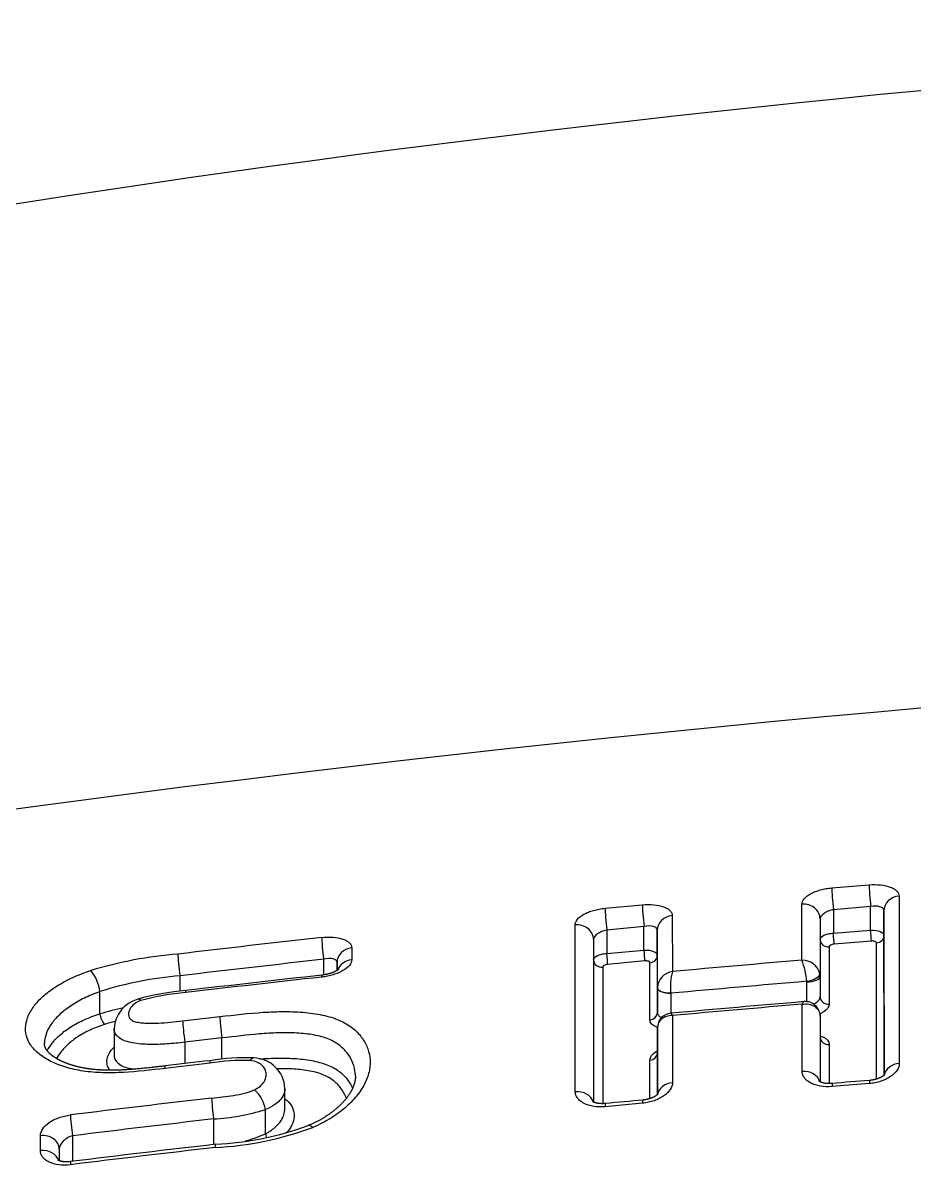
# Model space of a CAD drawing. Header units: millimetres. Extents: x 863 to 5283, y 810 to 2397.
# Drawn here: x 1634.404 to 1634.94, y 1448.98 to 1449.667 of the extents above; entities that cross this region are included whole.
import ezdxf

# ---------------------------------------------------------------- set-up
doc = ezdxf.new("R2010")
doc.units = ezdxf.units.MM
doc.layers.add('Wbudowane', color=175, linetype='Continuous')

# ---------------------------------------------------------------- blocks, each defined once
blk = doc.blocks.new('Z$W@#21058')
for p, q in [((18.70578, 143.28348), (18.72821, 143.28535)), ((18.56938, 143.27123), (18.59179, 143.27335)), ((18.68783, 143.23999), (18.68778, 143.27369)), ((18.72911, 143.27224), (18.70671, 143.27038)), ((18.72911, 143.25806), (18.72911, 143.27224)), ((18.60982, 143.26678), (18.60987, 143.23316)), ((18.70671, 143.27038), (18.70671, 143.2562)), ((18.73712, 143.26969), (18.73712, 143.25482)), ((18.73722, 143.17082), (18.73712, 143.26969)), ((18.55152, 143.16087), (18.55138, 143.26127)), ((18.59282, 143.26025), (18.57044, 143.25813)), ((18.59282, 143.24609), (18.59282, 143.26025)), ((18.69871, 143.26485), (18.69875, 143.23035)), ((18.56244, 143.25243), (18.56254, 143.15459)), ((18.57044, 143.25813), (18.57044, 143.24397)), ((18.60083, 143.25794), (18.60083, 143.24288)), ((18.60087, 143.22351), (18.60083, 143.25794)), ((18.70671, 143.2562), (18.72911, 143.25806)), ((18.73712, 143.25482), (18.7372, 143.17081)), ((18.41702, 143.24744), (18.41703, 143.24028)), ((18.57044, 143.24397), (18.59282, 143.24609)), ((18.70417, 143.24804), (18.70421, 143.21358)), ((18.72956, 143.25153), (18.70717, 143.24967)), ((18.73264, 143.16847), (18.73256, 143.2504)), ((18.40021, 143.23116), (18.40021, 143.24054)), ((18.40821, 143.2386), (18.40821, 143.23378)), ((18.40822, 143.23378), (18.40821, 143.2386)), ((18.59334, 143.23956), (18.57096, 143.23744)), ((18.59637, 143.20411), (18.59634, 143.23846)), ((18.60083, 143.24288), (18.60087, 143.20843)), ((18.56797, 143.23578), (18.56804, 143.15369)), ((18.31379, 143.22127), (18.31379, 143.23058)), ((18.69076, 143.22696), (18.69072, 143.22728)), ((18.69076, 143.21504), (18.69076, 143.22696)), ((18.69875, 143.23035), (18.69875, 143.2179)), ((18.26564, 143.22107), (18.26564, 143.22109)), ((18.26564, 143.20772), (18.26564, 143.22107)), ((18.60087, 143.22347), (18.60087, 143.22351)), ((18.60087, 143.20843), (18.60087, 143.22347)), ((18.60887, 143.2201), (18.60886, 143.22027)), ((18.60887, 143.2201), (18.60887, 143.20806)), ((18.68791, 143.17313), (18.68786, 143.21349)), ((18.26564, 143.20771), (18.26564, 143.20772)), ((18.31538, 143.20346), (18.33775, 143.20607)), ((18.60991, 143.20668), (18.60996, 143.16632)), ((18.69878, 143.20606), (18.69882, 143.16677)), ((18.27413, 143.19888), (18.27413, 143.18331)), ((18.60089, 143.19923), (18.60089, 143.19886)), ((18.60093, 143.1592), (18.60089, 143.19923)), ((18.60089, 143.19886), (18.60089, 143.18413)), ((18.33902, 143.1932), (18.31667, 143.19059)), ((18.31667, 143.19059), (18.31667, 143.17778)), ((18.33902, 143.18037), (18.33902, 143.1932)), ((18.60089, 143.18413), (18.60092, 143.15918)), ((18.70423, 143.18933), (18.70425, 143.16577)), ((18.59641, 143.15676), (18.59639, 143.17989)), ((18.37684, 143.15071), (18.37684, 143.16285)), ((18.72836, 143.16578), (18.70594, 143.16394)), ((18.36517, 143.15022), (18.36517, 143.15021)), ((18.36517, 143.13557), (18.36517, 143.15021)), ((18.59195, 143.15396), (18.56955, 143.15187)), ((18.33403, 143.12913), (18.33403, 143.14452)), ((18.36517, 143.13556), (18.36517, 143.13557)), ((18.22985, 143.12543), (18.22984, 143.13444)), ((18.24918, 143.13438), (18.24918, 143.11899)), ((18.24119, 143.12625), (18.24119, 143.11935))]:
    blk.add_line(p, q)
for centre, radius, start, end in [((19.62335, 134.6477), 9.15614, 88.519276, 108.162448), ((19.78609, 131.71162), 11.725, 89.638845, 99.720501), ((19.5761, 132.65108), 10.6677, 96.335117, 96.802828), ((18.33265, 142.99366), 0.25083, 94.61256, 106.80446), ((19.57659, 132.65365), 10.65204, 96.340549, 96.808469), ((19.70597, 131.18237), 12.10053, 94.826603, 95.19713), ((18.68794, 143.22893), 0.01106, 15.34794, 90.56185), ((18.63494, 143.22125), 0.05611, 6.16655, 19.51288), ((18.24186, 143.21831), 0.02394, 6.67583, 40.26485), ((19.54905, 132.79054), 10.50361, 96.28526, 96.734225), ((18.61138, 143.22273), 0.01054, 98.20017, 175.73628), ((18.64381, 143.224), 0.03515, 164.89443, 186.08334), ((18.69105, 143.23035), 0.0077, 359.99866, 11.32969), ((18.33046, 143.01945), 0.21179, 94.51661, 107.82209), ((19.57381, 132.56376), 10.73057, 96.28537, 96.724875), ((19.70596, 131.18829), 12.08172, 94.820274, 95.209942), ((18.32877, 143.07392), 0.14821, 94.41725, 105.832), ((18.32974, 143.06972), 0.1513, 94.73608, 105.14198), ((18.33296, 142.97358), 0.24362, 102.58215, 106.04012), ((18.29378, 143.19757), 0.0197, 106.07866, 176.17401), ((19.68642, 131.34089), 11.91599, 94.801558, 95.18781), ((19.70713, 131.09679), 12.1595, 94.808442, 95.177158), ((18.68985, 143.20618), 0.00892, 359.97589, 95.55133), ((18.27781, 143.20924), 0.01226, 187.14782, 219.84382), ((18.60969, 143.1993), 0.00879, 94.70059, 180.257), ((18.33176, 142.98796), 0.22264, 104.8232, 106.53645), ((19.54897, 132.64642), 10.60175, 96.592528, 96.739984), ((19.27944, 134.9576), 8.27637, 96.57402, 96.762891), ((18.35237, 143.05117), 0.12857, 88.39843, 99.20427), ((18.35318, 143.04939), 0.13189, 87.88746, 99.28239), ((18.35772, 143.16205), 0.01914, 2.39799, 88.90945), ((19.52093, 133.35551), 9.84411, 94.617615, 94.748559), ((19.53535, 132.7304), 10.49576, 96.579244, 97.046194), ((18.34432, 143.1464), 0.0212, 10.3852, 47.75165), ((19.47137, 133.59682), 9.5994, 95.255903, 95.390218), ((18.32784, 143.26638), 0.12202, 272.90613, 287.81475), ((19.53508, 132.73269), 10.48087, 96.58022, 97.04735), ((18.32538, 143.32299), 0.19588, 272.8197, 290.37159), ((18.32688, 143.31397), 0.1849, 272.55114, 290.23979), ((18.33126, 143.21366), 0.08514, 284.78676, 293.47624), ((18.37564, 143.13754), 0.01065, 190.69395, 203.29654), ((19.52363, 132.81424), 10.38326, 96.572758, 97.056987), ((19.5396, 132.67943), 10.51713, 96.576813, 97.054914)]:
    blk.add_arc(centre, radius, start, end)
for centre, major_axis, ratio, start_param, end_param in [((18.7067, 143.27461), (0.00084, -0.00996), 0.038463, 3.610421, 5.147131), ((18.72911, 143.27647), (0.00082, -0.00997), 0.03761, 3.610874, 5.147201), ((18.59282, 143.26448), (0.00093, -0.00996), 0.042901, 3.607968, 5.146741), ((18.68871, 143.26485), (-0.01, -0.00001), 0.887587, 3.140519, 4.804879), ((18.74712, 143.26969), (-0.01, -0.00001), 0.887165, 4.799614, 6.282114), ((18.57043, 143.26236), (0.00095, -0.00995), 0.043795, 3.607457, 5.146657), ((18.61083, 143.25795), (-0.01, -0.00001), 0.888185, 4.812071, 6.282109), ((18.55244, 143.25243), (-0.01, -0.00001), 0.888656, 3.140514, 4.8176), ((18.4002, 143.24477), (0.0011, -0.00994), 0.050845, 3.603267, 5.145936), ((18.70371, 143.25246), (0.005, 0.00001), 0.887344, 3.187115, 4.803632), ((18.70671, 143.25409), (-0.00042, 0.00498), 0.038407, 3.617663, 5.147135), ((18.72911, 143.25595), (-0.00041, 0.00498), 0.037555, 3.618098, 5.147205), ((18.73212, 143.25481), (0.005, 0.00001), 0.887136, 4.801066, 6.282114), ((18.41821, 143.2386), (-0.01, -0.00001), 0.889813, 4.830803, 6.282102), ((18.59283, 143.24398), (0.00047, -0.00498), 0.042844, 0.473713, 2.005154), ((18.31378, 143.23481), (0.00119, -0.00993), 0.054613, 3.600942, 5.145505), ((18.41822, 143.23148), (-0.01, -0.00001), 0.886103, 4.830489, 5.984203), ((18.56744, 143.2402), (0.005, 0.00001), 0.888409, 3.197619, 4.816306), ((18.57044, 143.24186), (0.00048, -0.00498), 0.043738, 0.47322, 2.00507), ((18.59583, 143.24288), (0.005, 0.00001), 0.888177, 4.813613, 6.282109), ((18.69072, 143.23066), (-0.00786, -0.00151), 0.416397, 1.491248, 3.047871), ((18.69075, 143.23034), (-0.008, 0), 0.422618, 1.571342, 3.142138), ((18.60887, 143.22351), (-0.008, 0), 0.405174, 0.000587, 1.569414), ((18.60887, 143.22348), (0.008, 0), 0.422618, 3.142138, 4.712935), ((18.70375, 143.2179), (0.005, 0.00001), 0.868104, 3.140596, 4.802543), ((18.33901, 143.19742), (-0.00115, 0.00993), 0.052855, 0.508303, 2.004117), ((18.59587, 143.20843), (0.005, 0.00001), 0.868653, 4.812409, 6.282187), ((18.31666, 143.19481), (-0.00117, 0.00993), 0.053834, 0.507862, 2.004004), ((18.70378, 143.19357), (0.005, 0.00001), 0.851683, 3.181604, 4.801969), ((18.59589, 143.18413), (0.005, 0.00001), 0.851955, 4.811757, 6.282241), ((18.30599, 143.16645), (0.00117, -0.00993), 0.054072, 3.141537, 3.687042), ((18.33306, 143.16962), (0.00115, -0.00993), 0.052885, 3.14133, 3.687408), ((18.74722, 143.16974), (-0.01, -0.00001), 0.819897, 4.797405, 6.136494), ((18.68882, 143.16497), (-0.01, -0.00001), 0.819741, 3.379402, 4.802496), ((18.61093, 143.15816), (-0.01, -0.00001), 0.819538, 4.809454, 6.142985), ((18.70683, 143.15587), (0.00083, -0.00997), 0.03785, 3.141386, 3.765309), ((18.72923, 143.1577), (0.00081, -0.00997), 0.037015, 3.141455, 3.765254), ((18.33402, 143.14874), (0.00115, -0.00993), 0.052777, 3.718774, 5.145719), ((18.55255, 143.15272), (-0.01, -0.00001), 0.81939, 3.386659, 4.814807), ((18.59294, 143.1459), (0.00092, -0.00996), 0.042198, 3.141408, 3.765539), ((18.57056, 143.14382), (0.00094, -0.00996), 0.043074, 3.141395, 3.765573), ((18.24918, 143.13861), (0.00123, -0.00992), 0.056535, 3.718036, 5.145273), ((18.23119, 143.12624), (-0.01, -0.00001), 0.826876, 3.140713, 4.847047), ((18.33626, 143.11932), (0.00115, -0.00993), 0.052739, 3.142211, 3.76566), ((18.2312, 143.11732), (-0.01, -0.00001), 0.818661, 3.407984, 4.846772), ((18.24921, 143.10892), (0.00123, -0.00992), 0.056587, 3.141516, 3.765544)]:
    blk.add_ellipse(centre, major_axis=major_axis, ratio=ratio, start_param=start_param, end_param=end_param)
for points, knots in [([(18.68778, 143.27369), (18.68778, 143.27479), (18.68825, 143.27592), (18.69005, 143.27806), (18.69139, 143.2791), (18.69388, 143.28045), (18.6948, 143.28087), (18.69676, 143.28164), (18.69779, 143.28198), (18.69997, 143.28257), (18.70112, 143.28283), (18.70342, 143.28323), (18.70459, 143.28338), (18.70578, 143.28348)], [0, 0, 0, 0, 0.25, 0.25, 0.5, 0.5, 0.625, 0.625, 0.75, 0.75, 0.875, 0.875, 1, 1, 1, 1]), ([(18.72821, 143.28535), (18.73058, 143.28554), (18.73295, 143.28552), (18.73728, 143.28505), (18.73929, 143.2846), (18.74179, 143.28366), (18.74255, 143.2833), (18.74385, 143.2825), (18.74441, 143.28207), (18.74531, 143.28114), (18.74566, 143.28064), (18.74612, 143.27961), (18.74623, 143.27908), (18.74623, 143.27853)], [0, 0, 0, 0, 0.25, 0.25, 0.5, 0.5, 0.625, 0.625, 0.75, 0.75, 0.875, 0.875, 1, 1, 1, 1]), ([(18.59179, 143.27335), (18.59417, 143.27358), (18.59653, 143.27358), (18.60086, 143.27317), (18.60288, 143.27275), (18.60537, 143.27184), (18.60613, 143.27149), (18.60744, 143.27071), (18.60799, 143.27029), (18.6089, 143.26937), (18.60925, 143.26888), (18.6097, 143.26786), (18.60982, 143.26733), (18.60982, 143.26678)], [0, 0, 0, 0, 0.25, 0.25, 0.5, 0.5, 0.625, 0.625, 0.75, 0.75, 0.875, 0.875, 1, 1, 1, 1]), ([(18.73712, 143.26969), (18.73712, 143.27023), (18.73691, 143.27072), (18.73609, 143.27156), (18.73549, 143.2719), (18.73326, 143.27259), (18.7312, 143.27263), (18.72911, 143.27224)], [0, 0, 0, 0, 0.25, 0.25, 0.5, 0.5, 1, 1, 1, 1]), ([(18.55138, 143.26127), (18.55138, 143.26237), (18.55186, 143.2635), (18.55365, 143.26565), (18.55499, 143.2667), (18.55749, 143.26807), (18.55841, 143.26851), (18.56037, 143.26929), (18.5614, 143.26964), (18.56358, 143.27026), (18.56472, 143.27053), (18.56702, 143.27095), (18.56819, 143.27112), (18.56938, 143.27123)], [0, 0, 0, 0, 0.25, 0.25, 0.5, 0.5, 0.625, 0.625, 0.75, 0.75, 0.875, 0.875, 1, 1, 1, 1]), ([(18.70671, 143.27038), (18.70565, 143.27018), (18.70462, 143.26988), (18.7027, 143.26913), (18.70181, 143.26867), (18.6996, 143.26715), (18.69871, 143.26594), (18.69871, 143.26485)], [0, 0, 0, 0, 0.25, 0.25, 0.5, 0.5, 1, 1, 1, 1]), ([(18.60083, 143.25794), (18.60083, 143.25848), (18.60062, 143.25897), (18.5998, 143.25977), (18.5992, 143.26009), (18.59696, 143.26071), (18.5949, 143.26069), (18.59282, 143.26025)], [0, 0, 0, 0, 0.25, 0.25, 0.5, 0.5, 1, 1, 1, 1]), ([(18.39899, 143.25364), (18.40136, 143.2539), (18.40372, 143.25395), (18.40805, 143.25362), (18.41006, 143.25324), (18.41256, 143.25238), (18.41332, 143.25205), (18.41463, 143.2513), (18.41519, 143.25089), (18.41609, 143.24999), (18.41644, 143.24951), (18.4169, 143.24851), (18.41702, 143.24798), (18.41702, 143.24744)], [0, 0, 0, 0, 0.25, 0.25, 0.5, 0.5, 0.625, 0.625, 0.75, 0.75, 0.875, 0.875, 1, 1, 1, 1]), ([(18.57044, 143.25813), (18.56939, 143.25791), (18.56836, 143.25759), (18.56644, 143.25678), (18.56555, 143.25631), (18.56334, 143.25474), (18.56244, 143.25352), (18.56244, 143.25243)], [0, 0, 0, 0, 0.25, 0.25, 0.5, 0.5, 1, 1, 1, 1]), ([(18.69873, 143.25266), (18.69884, 143.25351), (18.69969, 143.25436), (18.70179, 143.25535), (18.70268, 143.25563), (18.70461, 143.25605), (18.70565, 143.25617), (18.70671, 143.2562)], [0, 0, 0, 0, 0.480903, 0.480903, 0.740451, 0.740451, 1, 1, 1, 1]), ([(18.72911, 143.25806), (18.73122, 143.25813), (18.7333, 143.25781), (18.73551, 143.25692), (18.7361, 143.25655), (18.73691, 143.25572), (18.73712, 143.25528), (18.73712, 143.25482)], [0, 0, 0, 0, 0.5, 0.5, 0.75, 0.75, 1, 1, 1, 1]), ([(18.59282, 143.24609), (18.59494, 143.24617), (18.59701, 143.24586), (18.59922, 143.24497), (18.59982, 143.24461), (18.60062, 143.24379), (18.60083, 143.24334), (18.60083, 143.24288)], [0, 0, 0, 0, 0.5, 0.5, 0.75, 0.75, 1, 1, 1, 1]), ([(18.70717, 143.24967), (18.70638, 143.2496), (18.70561, 143.24939), (18.7045, 143.24879), (18.70417, 143.2484), (18.70417, 143.24804)], [0, 0, 0, 0, 0.5, 0.5, 1, 1, 1, 1]), ([(18.73256, 143.2504), (18.73256, 143.25076), (18.73224, 143.25109), (18.73113, 143.25151), (18.73035, 143.2516), (18.72956, 143.25153)], [0, 0, 0, 0, 0.5, 0.5, 1, 1, 1, 1]), ([(18.41703, 143.24028), (18.41703, 143.23917), (18.41655, 143.23801), (18.41475, 143.23578), (18.41341, 143.23468), (18.41092, 143.23324), (18.41, 143.23278), (18.40804, 143.23195), (18.40701, 143.23157), (18.40483, 143.2309), (18.40369, 143.23062), (18.40139, 143.23015), (18.40022, 143.22996), (18.39903, 143.22983)], [0, 0, 0, 0, 0.25, 0.25, 0.5, 0.5, 0.625, 0.625, 0.75, 0.75, 0.875, 0.875, 1, 1, 1, 1]), ([(18.40821, 143.2386), (18.40821, 143.23914), (18.408, 143.2396), (18.40717, 143.24037), (18.40656, 143.24065), (18.40433, 143.24117), (18.40227, 143.24106), (18.40021, 143.24054)], [0, 0, 0, 0, 0.25, 0.25, 0.5, 0.5, 1, 1, 1, 1]), ([(18.56245, 143.2404), (18.56257, 143.24125), (18.56342, 143.2421), (18.56552, 143.2431), (18.56641, 143.24339), (18.56834, 143.24381), (18.56938, 143.24393), (18.57044, 143.24397)], [0, 0, 0, 0, 0.481003, 0.481003, 0.740501, 0.740501, 1, 1, 1, 1]), ([(18.59634, 143.23846), (18.59634, 143.23883), (18.59601, 143.23915), (18.5949, 143.23956), (18.59413, 143.23963), (18.59334, 143.23956)], [0, 0, 0, 0, 0.5, 0.5, 1, 1, 1, 1]), ([(18.3047, 143.17491), (18.29634, 143.17392), (18.28799, 143.17296), (18.27561, 143.17229), (18.27151, 143.1722), (18.26541, 143.17235), (18.26338, 143.17246), (18.25942, 143.17278), (18.25749, 143.173), (18.25188, 143.17384), (18.24837, 143.17463), (18.24176, 143.17663), (18.23879, 143.1778), (18.23477, 143.17981), (18.2335, 143.18052), (18.23113, 143.18201), (18.23002, 143.1828), (18.22698, 143.18523), (18.22532, 143.18696), (18.22277, 143.19064), (18.22187, 143.1926), (18.22087, 143.19656), (18.22074, 143.19859), (18.22121, 143.20273), (18.2218, 143.20481), (18.22366, 143.20894), (18.22492, 143.21099), (18.22813, 143.21508), (18.23005, 143.21706), (18.2345, 143.2209), (18.23702, 143.22276), (18.24276, 143.22634), (18.2459, 143.22802), (18.25264, 143.2311), (18.25625, 143.23251), (18.26013, 143.23378)], [0, 0, 0, 0, 0.125, 0.125, 0.1875, 0.1875, 0.21875, 0.21875, 0.25, 0.25, 0.3125, 0.3125, 0.375, 0.375, 0.40625, 0.40625, 0.4375, 0.4375, 0.5, 0.5, 0.5625, 0.5625, 0.625, 0.625, 0.6875, 0.6875, 0.75, 0.75, 0.8125, 0.8125, 0.875, 0.875, 0.9375, 0.9375, 1, 1, 1, 1]), ([(18.4091, 143.23444), (18.4091, 143.23444), (18.4091, 143.23444), (18.40909, 143.23443), (18.40907, 143.2344), (18.40903, 143.23437), (18.40899, 143.23433), (18.40892, 143.23428), (18.40885, 143.23422), (18.40875, 143.23414), (18.40865, 143.23406), (18.40852, 143.23398), (18.40838, 143.23388), (18.40822, 143.23378), (18.40805, 143.23368), (18.40787, 143.23357), (18.40767, 143.23346), (18.40747, 143.23335), (18.40724, 143.23324), (18.40699, 143.23312), (18.40673, 143.23299), (18.40644, 143.23287), (18.40614, 143.23274), (18.40583, 143.23261), (18.40551, 143.23249), (18.40518, 143.23237), (18.40485, 143.23226), (18.4045, 143.23214), (18.40413, 143.23203), (18.40375, 143.23192), (18.40336, 143.23181), (18.40296, 143.2317), (18.40255, 143.2316), (18.40213, 143.23151), (18.40172, 143.23142), (18.4013, 143.23134), (18.40087, 143.23126), (18.40044, 143.23119), (18.40001, 143.23113), (18.39956, 143.23107), (18.39929, 143.23104), (18.39913, 143.23102)], [0, 0, 0, 0, 0.009763, 0.031697, 0.053501, 0.075212, 0.096998, 0.119798, 0.142808, 0.166069, 0.189608, 0.213446, 0.237598, 0.262069, 0.286861, 0.311935, 0.334603, 0.358638, 0.383453, 0.40901, 0.435242, 0.462066, 0.489381, 0.517074, 0.545021, 0.570337, 0.597286, 0.62452, 0.652397, 0.68079, 0.709564, 0.738575, 0.767673, 0.796669, 0.825667, 0.853997, 0.88301, 0.912195, 0.941476, 0.970778, 1, 1, 1, 1]), ([(18.57096, 143.23744), (18.57017, 143.23736), (18.5694, 143.23714), (18.56829, 143.23653), (18.56796, 143.23614), (18.56797, 143.23578)], [0, 0, 0, 0, 0.5, 0.5, 1, 1, 1, 1]), ([(18.26564, 143.22109), (18.2623, 143.21991), (18.25919, 143.2186), (18.25485, 143.21649), (18.25346, 143.21575), (18.25078, 143.21423), (18.24948, 143.21344), (18.24581, 143.21101), (18.24366, 143.20935), (18.23989, 143.20591), (18.23826, 143.20413), (18.23555, 143.20051), (18.23449, 143.19869), (18.23296, 143.19505), (18.23248, 143.19321), (18.23227, 143.19092), (18.23225, 143.19045), (18.23225, 143.18998)], [0, 0, 0, 0, 0.159759, 0.159759, 0.239639, 0.239639, 0.319518, 0.319518, 0.479277, 0.479277, 0.639036, 0.639036, 0.798795, 0.798795, 0.958555, 0.958555, 1, 1, 1, 1]), ([(18.69482, 143.21358), (18.6954, 143.21385), (18.69593, 143.21415), (18.69788, 143.21549), (18.69875, 143.21674), (18.69875, 143.2179)], [0, 0, 0, 0, 0.242969, 0.242969, 1, 1, 1, 1]), ([(18.29021, 143.21577), (18.28799, 143.21498), (18.28634, 143.21383), (18.28462, 143.21207), (18.28416, 143.21148), (18.28344, 143.21027), (18.28318, 143.20966), (18.28285, 143.20845), (18.28278, 143.20785), (18.28285, 143.20668), (18.283, 143.20609), (18.28355, 143.20499), (18.28396, 143.20447), (18.28518, 143.20357), (18.28604, 143.20321), (18.28797, 143.20269), (18.28905, 143.20251), (18.29128, 143.20226), (18.29243, 143.20218), (18.29595, 143.20205), (18.29837, 143.20209), (18.30561, 143.20241), (18.31048, 143.20289), (18.31538, 143.20346)], [0, 0, 0, 0, 0.125, 0.125, 0.1875, 0.1875, 0.25, 0.25, 0.3125, 0.3125, 0.375, 0.375, 0.4375, 0.4375, 0.5, 0.5, 0.5625, 0.5625, 0.625, 0.625, 0.75, 0.75, 1, 1, 1, 1]), ([(18.29021, 143.21577), (18.28967, 143.21626), (18.28916, 143.21653), (18.28859, 143.21656), (18.28846, 143.21655), (18.28834, 143.21651)], [0, 0, 0, 0, 0.763455, 0.763455, 1, 1, 1, 1]), ([(18.68786, 143.21349), (18.68812, 143.21423), (18.68841, 143.21473), (18.6888, 143.21501), (18.68889, 143.21505), (18.68899, 143.21506)], [0, 0, 0, 0, 0.750229, 0.750229, 1, 1, 1, 1]), ([(18.68786, 143.21349), (18.68923, 143.21374), (18.69062, 143.21375), (18.69323, 143.21328), (18.69444, 143.21281), (18.6965, 143.21143), (18.69734, 143.21052), (18.69848, 143.20845), (18.69878, 143.20728), (18.69878, 143.20606)], [0, 0, 0, 0, 0.25, 0.25, 0.5, 0.5, 0.75, 0.75, 1, 1, 1, 1]), ([(18.70421, 143.21358), (18.70421, 143.21273), (18.70386, 143.21185), (18.70256, 143.21017), (18.70159, 143.20937), (18.69985, 143.20835), (18.69925, 143.20805), (18.69862, 143.20778)], [0, 0, 0, 0, 0.407576, 0.407576, 0.815152, 0.815152, 1, 1, 1, 1]), ([(18.23399, 143.1854), (18.23474, 143.18698), (18.23571, 143.18854), (18.23823, 143.1918), (18.23984, 143.1935), (18.24366, 143.19683), (18.24581, 143.19841), (18.25062, 143.20141), (18.25327, 143.20282), (18.25916, 143.20547), (18.2623, 143.20666), (18.26564, 143.20771)], [0, 0, 0, 0, 0.182296, 0.182296, 0.386722, 0.386722, 0.591148, 0.591148, 0.795574, 0.795574, 1, 1, 1, 1]), ([(18.33775, 143.20607), (18.34645, 143.20707), (18.35514, 143.20808), (18.36809, 143.20892), (18.37239, 143.20908), (18.3788, 143.20908), (18.38093, 143.20904), (18.38513, 143.20885), (18.38719, 143.20871), (18.39123, 143.20832), (18.39321, 143.20808), (18.39709, 143.20747), (18.399, 143.2071), (18.40445, 143.20583), (18.40774, 143.20475), (18.41209, 143.20272), (18.41345, 143.20198), (18.41596, 143.20039), (18.41709, 143.19955), (18.42022, 143.19692), (18.42193, 143.19502), (18.42479, 143.19098), (18.42591, 143.18887), (18.42749, 143.18451), (18.42796, 143.18225), (18.42816, 143.17875), (18.42814, 143.17755), (18.42793, 143.17516), (18.42774, 143.17396), (18.4269, 143.17035), (18.426, 143.16793), (18.42349, 143.16305), (18.42185, 143.16058), (18.41797, 143.15581), (18.41571, 143.15349), (18.41049, 143.149), (18.4075, 143.14682), (18.40098, 143.14282), (18.39743, 143.14099), (18.39357, 143.13936)], [0, 0, 0, 0, 0.125, 0.125, 0.1875, 0.1875, 0.21875, 0.21875, 0.25, 0.25, 0.28125, 0.28125, 0.3125, 0.3125, 0.375, 0.375, 0.40625, 0.40625, 0.4375, 0.4375, 0.5, 0.5, 0.5625, 0.5625, 0.625, 0.625, 0.65625, 0.65625, 0.6875, 0.6875, 0.75, 0.75, 0.8125, 0.8125, 0.875, 0.875, 0.9375, 0.9375, 1, 1, 1, 1]), ([(18.6009, 143.19961), (18.60065, 143.19969), (18.60042, 143.19978), (18.59959, 143.20012), (18.59904, 143.2004), (18.59809, 143.20102), (18.59769, 143.20136), (18.59671, 143.20245), (18.59637, 143.20326), (18.59637, 143.20411)], [0, 0, 0, 0, 0.086958, 0.086958, 0.315218, 0.315218, 0.543479, 0.543479, 1, 1, 1, 1]), ([(18.60087, 143.20843), (18.60087, 143.20786), (18.60108, 143.20732), (18.60188, 143.20638), (18.60248, 143.20598), (18.60332, 143.20564), (18.60342, 143.2056), (18.60352, 143.20556)], [0, 0, 0, 0, 0.468869, 0.468869, 0.937738, 0.937738, 1, 1, 1, 1]), ([(18.60991, 143.20668), (18.6087, 143.2067), (18.6075, 143.20653), (18.60532, 143.20584), (18.60433, 143.20531), (18.60269, 143.20396), (18.60202, 143.20314), (18.60113, 143.20129), (18.60089, 143.20028), (18.60089, 143.19923)], [0, 0, 0, 0, 0.25, 0.25, 0.5, 0.5, 0.75, 0.75, 1, 1, 1, 1]), ([(18.60991, 143.20668), (18.60966, 143.20729), (18.60942, 143.20772), (18.60913, 143.20803), (18.60904, 143.20807), (18.60897, 143.20807)], [0, 0, 0, 0, 0.667613, 0.667613, 1, 1, 1, 1]), ([(18.2684, 143.20139), (18.26532, 143.20038), (18.26242, 143.19924), (18.25703, 143.19672), (18.2546, 143.19538), (18.2502, 143.19254), (18.24824, 143.19105), (18.24475, 143.18793), (18.24329, 143.18634), (18.2411, 143.18343), (18.24029, 143.18211), (18.23965, 143.18077)], [0, 0, 0, 0, 0.207993, 0.207993, 0.415987, 0.415987, 0.62398, 0.62398, 0.831973, 0.831973, 1, 1, 1, 1]), ([(18.31667, 143.19059), (18.3131, 143.19019), (18.30955, 143.18986), (18.30248, 143.1894), (18.29897, 143.18927), (18.292, 143.18938), (18.28856, 143.18962), (18.28383, 143.19049), (18.28236, 143.19086), (18.27969, 143.19179), (18.27851, 143.19236), (18.27662, 143.19363), (18.27588, 143.19434), (18.27482, 143.19584), (18.27447, 143.19663), (18.27418, 143.19792), (18.27413, 143.1984), (18.27413, 143.19889)], [0, 0, 0, 0, 0.188941, 0.188941, 0.377882, 0.377882, 0.566824, 0.566824, 0.661294, 0.661294, 0.755765, 0.755765, 0.850235, 0.850235, 0.944706, 0.944706, 1, 1, 1, 1]), ([(18.30481, 143.17638), (18.30449, 143.17635), (18.30336, 143.17621), (18.30129, 143.17597), (18.29889, 143.17569), (18.29674, 143.17545), (18.2948, 143.17524), (18.293, 143.17505), (18.29132, 143.17488), (18.28967, 143.17473), (18.28805, 143.17458), (18.28646, 143.17444), (18.28495, 143.17433), (18.2835, 143.17422), (18.28211, 143.17413), (18.28077, 143.17405), (18.27947, 143.17398), (18.27821, 143.17393), (18.27699, 143.17388), (18.2758, 143.17384), (18.27464, 143.17382), (18.27351, 143.1738), (18.27242, 143.17379), (18.27135, 143.17379), (18.27031, 143.1738), (18.2693, 143.17382), (18.26831, 143.17385), (18.26734, 143.17388), (18.2664, 143.17393), (18.26547, 143.17398), (18.26457, 143.17403), (18.2637, 143.1741), (18.26284, 143.17417), (18.26199, 143.17425), (18.26116, 143.17434), (18.26033, 143.17443), (18.25952, 143.17453), (18.25873, 143.17464), (18.25794, 143.17476), (18.25717, 143.17488), (18.2564, 143.17502), (18.25563, 143.17516), (18.25486, 143.17531), (18.2541, 143.17546), (18.25334, 143.17563), (18.2526, 143.1758), (18.25186, 143.17598), (18.25113, 143.17617), (18.25041, 143.17637), (18.2497, 143.17657), (18.24899, 143.17678), (18.2483, 143.177), (18.24763, 143.17722), (18.24697, 143.17744), (18.24632, 143.17767), (18.24569, 143.17791), (18.24506, 143.17816), (18.24445, 143.1784), (18.24384, 143.17866), (18.24325, 143.17892), (18.24267, 143.17919), (18.24212, 143.17945), (18.24158, 143.17972), (18.24105, 143.17999), (18.24054, 143.18027), (18.24004, 143.18054), (18.23956, 143.18082), (18.2391, 143.18111), (18.23865, 143.18139), (18.23821, 143.18168), (18.23779, 143.18196), (18.2374, 143.18225), (18.23702, 143.18252), (18.23666, 143.1828), (18.23632, 143.18308), (18.23599, 143.18335), (18.23568, 143.18362), (18.23539, 143.1839), (18.23511, 143.18417), (18.23485, 143.18442), (18.23463, 143.18467), (18.23441, 143.1849), (18.2342, 143.18515), (18.23399, 143.1854), (18.2338, 143.18565), (18.23362, 143.1859), (18.23345, 143.18615), (18.23329, 143.1864), (18.23315, 143.18665), (18.23301, 143.18691), (18.23288, 143.18717), (18.23276, 143.18743), (18.23265, 143.18771), (18.23256, 143.18798), (18.23247, 143.18828), (18.2324, 143.18858), (18.23233, 143.1889), (18.23229, 143.18923), (18.23226, 143.18956), (18.23225, 143.18982), (18.23225, 143.18995), (18.23225, 143.18999)], [0, 0, 0, 0, 0.007767, 0.032546, 0.053863, 0.072758, 0.089907, 0.106002, 0.12105, 0.135266, 0.150273, 0.164493, 0.178037, 0.191014, 0.203503, 0.215566, 0.227256, 0.238614, 0.249675, 0.26047, 0.271025, 0.281358, 0.291382, 0.301183, 0.310777, 0.320182, 0.329417, 0.338498, 0.347439, 0.356255, 0.364934, 0.373214, 0.381604, 0.389934, 0.398209, 0.406435, 0.414616, 0.422758, 0.430864, 0.438941, 0.447002, 0.455312, 0.46364, 0.471992, 0.480372, 0.488785, 0.497233, 0.505721, 0.514252, 0.52283, 0.531458, 0.540129, 0.548639, 0.557163, 0.565708, 0.57428, 0.582884, 0.591529, 0.600221, 0.608968, 0.617774, 0.626374, 0.634994, 0.643614, 0.652237, 0.660868, 0.669509, 0.678166, 0.686842, 0.695542, 0.704267, 0.71284, 0.721255, 0.729671, 0.738096, 0.746541, 0.755016, 0.763534, 0.772107, 0.780752, 0.78806, 0.795703, 0.804312, 0.813022, 0.821863, 0.830865, 0.840062, 0.849493, 0.859209, 0.869269, 0.880027, 0.890894, 0.902273, 0.914238, 0.926871, 0.940219, 0.954223, 0.968635, 0.983103, 0.99577, 1, 1, 1, 1]), ([(18.41929, 143.17017), (18.41929, 143.1708), (18.41926, 143.17142), (18.41903, 143.17411), (18.41856, 143.17611), (18.41707, 143.17995), (18.41604, 143.18181), (18.41345, 143.18534), (18.41191, 143.187), (18.40814, 143.19003), (18.40586, 143.19142), (18.40059, 143.19359), (18.39757, 143.1944), (18.39098, 143.1956), (18.38752, 143.19596), (18.38035, 143.19636), (18.37662, 143.19637), (18.36916, 143.19614), (18.36542, 143.19591), (18.35415, 143.19498), (18.34658, 143.19407), (18.33902, 143.1932)], [0, 0, 0, 0, 0.02894, 0.02894, 0.126046, 0.126046, 0.223152, 0.223152, 0.320258, 0.320258, 0.417364, 0.417364, 0.51447, 0.51447, 0.611576, 0.611576, 0.708682, 0.708682, 0.805788, 0.805788, 1, 1, 1, 1]), ([(18.69879, 143.1944), (18.69937, 143.19423), (18.69992, 143.19404), (18.70102, 143.19356), (18.70157, 143.19326), (18.70251, 143.1926), (18.70291, 143.19224), (18.70389, 143.19109), (18.70423, 143.19023), (18.70423, 143.18933)], [0, 0, 0, 0, 0.173036, 0.173036, 0.379777, 0.379777, 0.586518, 0.586518, 1, 1, 1, 1]), ([(18.27167, 143.17379), (18.27139, 143.17414), (18.27114, 143.17449), (18.27038, 143.17577), (18.27004, 143.17674), (18.26959, 143.17968), (18.27001, 143.18176), (18.27181, 143.18513), (18.27282, 143.18646), (18.27412, 143.18774)], [0, 0, 0, 0, 0.084005, 0.084005, 0.296735, 0.296735, 0.722195, 0.722195, 1, 1, 1, 1]), ([(18.27413, 143.18331), (18.27413, 143.18281), (18.27418, 143.18231), (18.27464, 143.1801), (18.27566, 143.17845), (18.27853, 143.17654), (18.27968, 143.17602), (18.28235, 143.17519), (18.28385, 143.17487), (18.28586, 143.17458), (18.28631, 143.17452), (18.28677, 143.17447)], [0, 0, 0, 0, 0.1183027, 0.1183027, 0.5297397, 0.5297397, 0.7354582, 0.7354582, 0.9411767, 0.9411767, 1, 1, 1, 1]), ([(18.59639, 143.17989), (18.59639, 143.1808), (18.59674, 143.18173), (18.59804, 143.18348), (18.59901, 143.18432), (18.60042, 143.18518), (18.60065, 143.18531), (18.60089, 143.18544)], [0, 0, 0, 0, 0.4578908, 0.4578908, 0.9157817, 0.9157817, 1, 1, 1, 1]), ([(18.35805, 143.18119), (18.35787, 143.18121), (18.35768, 143.18118), (18.35698, 143.18093), (18.35645, 143.18044), (18.35596, 143.17968)], [0, 0, 0, 0, 0.263554, 0.263554, 1, 1, 1, 1]), ([(18.35858, 143.16209), (18.35995, 143.16273), (18.36114, 143.16349), (18.36305, 143.16513), (18.36379, 143.16601), (18.36488, 143.16779), (18.36525, 143.16869), (18.36564, 143.17048), (18.36568, 143.17136), (18.36544, 143.17308), (18.36516, 143.17392), (18.3643, 143.1755), (18.36371, 143.17624), (18.36215, 143.17761), (18.36118, 143.17821), (18.35884, 143.17918), (18.35749, 143.17952), (18.35596, 143.17968)], [0, 0, 0, 0, 0.125, 0.125, 0.25, 0.25, 0.375, 0.375, 0.5, 0.5, 0.625, 0.625, 0.75, 0.75, 0.875, 0.875, 1, 1, 1, 1]), ([(18.36159, 143.18061), (18.36533, 143.18087), (18.36906, 143.18105), (18.3765, 143.18113), (18.38023, 143.18104), (18.38739, 143.1805), (18.39084, 143.18006), (18.39742, 143.17872), (18.40044, 143.17785), (18.40443, 143.17618), (18.40567, 143.17555), (18.40794, 143.17421), (18.40897, 143.1735), (18.41181, 143.17126), (18.41337, 143.16962), (18.41587, 143.1663), (18.41684, 143.16465), (18.41758, 143.16294)], [0, 0, 0, 0, 0.1443134, 0.1443134, 0.2887715, 0.2887715, 0.4332296, 0.4332296, 0.5776876, 0.5776876, 0.6499167, 0.6499167, 0.7221457, 0.7221457, 0.8666038, 0.8666038, 1, 1, 1, 1]), ([(18.74636, 143.17791), (18.74637, 143.17652), (18.74589, 143.1751), (18.74412, 143.17242), (18.7428, 143.17112), (18.74033, 143.16944), (18.73941, 143.16891), (18.73746, 143.16796), (18.73642, 143.16754), (18.73423, 143.16682), (18.73308, 143.16651), (18.73075, 143.16604), (18.72957, 143.16587), (18.72836, 143.16578)], [0, 0, 0, 0, 0.25, 0.25, 0.5, 0.5, 0.625, 0.625, 0.75, 0.75, 0.875, 0.875, 1, 1, 1, 1]), ([(18.41381, 143.15689), (18.41305, 143.1591), (18.4119, 143.16119), (18.40912, 143.1648), (18.40765, 143.16632), (18.40496, 143.16838), (18.40398, 143.16903), (18.40182, 143.17024), (18.40063, 143.1708), (18.3981, 143.17178), (18.39675, 143.1722), (18.3939, 143.17295), (18.39239, 143.17327), (18.38775, 143.17407), (18.38451, 143.17441), (18.3782, 143.17474), (18.37515, 143.17477), (18.3721, 143.17471)], [0, 0, 0, 0, 0.203354, 0.203354, 0.366454, 0.366454, 0.448004, 0.448004, 0.529554, 0.529554, 0.611104, 0.611104, 0.692655, 0.692655, 0.855755, 0.855755, 1, 1, 1, 1]), ([(18.41929, 143.17016), (18.41929, 143.17015), (18.41929, 143.17), (18.41928, 143.16965), (18.41925, 143.16917), (18.41921, 143.16869), (18.41916, 143.16821), (18.41908, 143.16773), (18.419, 143.16725), (18.41889, 143.16677), (18.41878, 143.16629), (18.41865, 143.16581), (18.4185, 143.16534), (18.41834, 143.16486), (18.41817, 143.16438), (18.41798, 143.16389), (18.41778, 143.16341), (18.41757, 143.16292), (18.41734, 143.16244), (18.4171, 143.16195), (18.41684, 143.16146), (18.41657, 143.16097), (18.41628, 143.16048), (18.41599, 143.15999), (18.41567, 143.15949), (18.41534, 143.15899), (18.41499, 143.15848), (18.41462, 143.15797), (18.41425, 143.15746), (18.41385, 143.15695), (18.41345, 143.15644), (18.41302, 143.15593), (18.41259, 143.15543), (18.41214, 143.15492), (18.41167, 143.15441), (18.41119, 143.1539), (18.41069, 143.15339), (18.41018, 143.15288), (18.40966, 143.15238), (18.40913, 143.15189), (18.40859, 143.15139), (18.40803, 143.1509), (18.40746, 143.15042), (18.4069, 143.14995), (18.40633, 143.14949), (18.40576, 143.14904), (18.40515, 143.14858), (18.40453, 143.14812), (18.4039, 143.14766), (18.40324, 143.1472), (18.40258, 143.14675), (18.4019, 143.1463), (18.40122, 143.14586), (18.40052, 143.14543), (18.39985, 143.14502), (18.39919, 143.14463), (18.39853, 143.14424), (18.39782, 143.14385), (18.39709, 143.14345), (18.39635, 143.14306), (18.3956, 143.14267), (18.39484, 143.1423), (18.39408, 143.14193), (18.39331, 143.14157), (18.39253, 143.14121), (18.39175, 143.14087), (18.39117, 143.14062), (18.39089, 143.1405), (18.39086, 143.14049)], [0, 0, 0, 0, 0.00109, 0.021197, 0.041426, 0.061002, 0.080205, 0.099048, 0.117553, 0.135741, 0.153636, 0.171262, 0.188651, 0.205509, 0.222607, 0.239452, 0.256073, 0.272498, 0.288755, 0.304867, 0.320859, 0.33675, 0.352557, 0.368051, 0.383612, 0.399408, 0.415383, 0.431501, 0.446785, 0.462533, 0.478179, 0.493734, 0.509214, 0.524312, 0.54006, 0.555661, 0.571125, 0.586467, 0.601698, 0.616832, 0.63188, 0.646854, 0.661765, 0.676603, 0.690138, 0.704465, 0.718897, 0.73341, 0.747978, 0.762575, 0.777171, 0.791734, 0.806238, 0.820658, 0.834972, 0.84735, 0.860279, 0.874393, 0.888415, 0.902353, 0.916216, 0.930014, 0.943758, 0.957457, 0.971121, 0.984759, 0.998382, 1, 1, 1, 1]), ([(18.70594, 143.16394), (18.70355, 143.16374), (18.70116, 143.16383), (18.69789, 143.16438), (18.69683, 143.16464), (18.69486, 143.16527), (18.69396, 143.16564), (18.6923, 143.1665), (18.69154, 143.167), (18.69025, 143.16805), (18.6897, 143.16862), (18.68881, 143.16983), (18.68847, 143.17047), (18.68802, 143.17177), (18.68791, 143.17244), (18.68791, 143.17313)], [0, 0, 0, 0, 0.25, 0.25, 0.375, 0.375, 0.5, 0.5, 0.625, 0.625, 0.75, 0.75, 0.875, 0.875, 1, 1, 1, 1]), ([(18.73754, 143.17117), (18.73754, 143.17117), (18.73754, 143.17116), (18.73753, 143.17115), (18.73751, 143.17112), (18.73747, 143.17108), (18.73743, 143.17103), (18.73737, 143.17097), (18.73731, 143.1709), (18.73723, 143.17082), (18.73713, 143.17073), (18.73701, 143.17063), (18.73688, 143.17053), (18.73674, 143.17041), (18.73658, 143.17029), (18.73641, 143.17018), (18.73623, 143.17006), (18.73605, 143.16995), (18.73584, 143.16982), (18.73562, 143.16969), (18.73537, 143.16956), (18.73511, 143.16943), (18.73483, 143.16929), (18.73454, 143.16916), (18.73424, 143.16903), (18.73394, 143.16891), (18.73364, 143.1688), (18.73332, 143.16868), (18.73298, 143.16857), (18.73262, 143.16846), (18.73226, 143.16835), (18.73188, 143.16825), (18.7315, 143.16815), (18.73112, 143.16807), (18.73073, 143.16799), (18.73034, 143.16791), (18.72995, 143.16785), (18.72955, 143.16779), (18.72915, 143.16774), (18.72877, 143.1677), (18.72854, 143.16768), (18.72842, 143.16767)], [0, 0, 0, 0, 0.015358, 0.040808, 0.065546, 0.089781, 0.113598, 0.136755, 0.161004, 0.185577, 0.210499, 0.235771, 0.261383, 0.287313, 0.313525, 0.339959, 0.362502, 0.386391, 0.41109, 0.436556, 0.462709, 0.48945, 0.516654, 0.544182, 0.571875, 0.596086, 0.621835, 0.648254, 0.675239, 0.702658, 0.730367, 0.758213, 0.786019, 0.813666, 0.840527, 0.867913, 0.895425, 0.923005, 0.950594, 0.978118, 1, 1, 1, 1]), ([(18.37685, 143.16285), (18.37685, 143.16206), (18.37674, 143.16127), (18.37618, 143.15917), (18.37555, 143.15787), (18.37367, 143.15539), (18.37239, 143.15417), (18.36925, 143.15201), (18.36733, 143.15104), (18.36517, 143.15022)], [0, 0, 0, 0, 0.170376, 0.170376, 0.446917, 0.446917, 0.723459, 0.723459, 1, 1, 1, 1]), ([(18.60996, 143.16632), (18.60996, 143.16493), (18.60949, 143.1635), (18.60771, 143.16079), (18.60639, 143.15948), (18.60392, 143.15776), (18.603, 143.15722), (18.60105, 143.15625), (18.60001, 143.15582), (18.59782, 143.15507), (18.59667, 143.15475), (18.59435, 143.15426), (18.59316, 143.15407), (18.59195, 143.15396)], [0, 0, 0, 0, 0.25, 0.25, 0.5, 0.5, 0.625, 0.625, 0.75, 0.75, 0.875, 0.875, 1, 1, 1, 1]), ([(18.706, 143.16583), (18.70595, 143.16583), (18.70579, 143.16582), (18.70547, 143.1658), (18.70507, 143.16578), (18.70468, 143.16577), (18.70429, 143.16576), (18.7039, 143.16577), (18.70353, 143.16578), (18.70316, 143.1658), (18.70279, 143.16583), (18.70244, 143.16586), (18.70211, 143.1659), (18.70178, 143.16594), (18.70146, 143.16599), (18.70115, 143.16605), (18.70085, 143.16611), (18.70057, 143.16618), (18.70031, 143.16624), (18.70007, 143.16631), (18.69983, 143.16638), (18.6996, 143.16645), (18.69938, 143.16653), (18.69918, 143.16661), (18.699, 143.16668), (18.69884, 143.16675), (18.6987, 143.16682), (18.69858, 143.16688), (18.69848, 143.16693), (18.69838, 143.16699), (18.69828, 143.16705), (18.6982, 143.1671), (18.69814, 143.16715), (18.6981, 143.16718), (18.69807, 143.1672), (18.69806, 143.16721), (18.69806, 143.16721), (18.69806, 143.16721)], [0, 0, 0, 0, 0.010507, 0.042467, 0.074419, 0.106272, 0.137955, 0.169399, 0.200544, 0.231488, 0.263402, 0.293655, 0.323708, 0.353689, 0.383719, 0.413898, 0.444366, 0.475267, 0.501414, 0.528811, 0.558586, 0.588199, 0.617614, 0.646805, 0.675752, 0.704442, 0.732871, 0.756026, 0.778453, 0.81015, 0.84159, 0.872574, 0.903034, 0.932934, 0.962269, 0.991063, 1, 1, 1, 1]), ([(18.33278, 143.15704), (18.3372, 143.15755), (18.34164, 143.158), (18.34823, 143.15905), (18.3504, 143.15945), (18.35356, 143.16026), (18.3546, 143.16056), (18.35664, 143.16125), (18.35764, 143.16165), (18.35858, 143.16209)], [0, 0, 0, 0, 0.5, 0.5, 0.75, 0.75, 0.875, 0.875, 1, 1, 1, 1]), ([(18.37685, 143.15661), (18.37843, 143.15547), (18.37966, 143.15418), (18.3815, 143.15135), (18.38206, 143.14985), (18.38256, 143.14672), (18.38247, 143.14506), (18.3816, 143.14174), (18.3808, 143.14005), (18.37907, 143.1376), (18.37841, 143.13679), (18.37764, 143.13599), (18.37762, 143.13597), (18.37761, 143.13595)], [0, 0, 0, 0, 0.218335, 0.218335, 0.441042, 0.441042, 0.663749, 0.663749, 0.886457, 0.886457, 0.997811, 0.997811, 1, 1, 1, 1]), ([(18.56955, 143.15187), (18.56716, 143.15165), (18.56477, 143.15171), (18.56041, 143.1524), (18.5584, 143.15302), (18.55591, 143.15429), (18.55515, 143.15477), (18.55386, 143.15582), (18.55331, 143.15638), (18.55242, 143.15758), (18.55208, 143.15822), (18.55163, 143.15952), (18.55152, 143.16019), (18.55152, 143.16087)], [0, 0, 0, 0, 0.25, 0.25, 0.5, 0.5, 0.625, 0.625, 0.75, 0.75, 0.875, 0.875, 1, 1, 1, 1]), ([(18.60123, 143.15953), (18.60123, 143.15953), (18.60123, 143.15953), (18.60121, 143.1595), (18.60119, 143.15947), (18.60115, 143.15942), (18.6011, 143.15937), (18.60104, 143.1593), (18.60097, 143.15923), (18.60088, 143.15915), (18.60078, 143.15905), (18.60066, 143.15895), (18.60053, 143.15884), (18.60038, 143.15872), (18.60021, 143.15859), (18.60004, 143.15847), (18.59986, 143.15835), (18.59967, 143.15823), (18.59946, 143.1581), (18.59923, 143.15797), (18.59898, 143.15783), (18.59871, 143.15769), (18.59843, 143.15755), (18.59813, 143.15742), (18.59783, 143.15729), (18.59753, 143.15716), (18.59722, 143.15704), (18.59689, 143.15692), (18.59655, 143.1568), (18.59619, 143.15669), (18.59582, 143.15657), (18.59545, 143.15647), (18.59506, 143.15637), (18.59468, 143.15628), (18.59429, 143.1562), (18.5939, 143.15612), (18.5935, 143.15605), (18.5931, 143.15599), (18.5927, 143.15593), (18.59233, 143.15589), (18.59213, 143.15587), (18.59203, 143.15586)], [0, 0, 0, 0, 0.02491, 0.049936, 0.074312, 0.098235, 0.121776, 0.144791, 0.168906, 0.193329, 0.218082, 0.243168, 0.268577, 0.294288, 0.32027, 0.34646, 0.368965, 0.392818, 0.41747, 0.442874, 0.468947, 0.495587, 0.522669, 0.550052, 0.577583, 0.601753, 0.627459, 0.653813, 0.680708, 0.708011, 0.735576, 0.76325, 0.790846, 0.818294, 0.845049, 0.872264, 0.899586, 0.926958, 0.954314, 0.98159, 1, 1, 1, 1]), ([(18.36517, 143.13556), (18.36731, 143.13666), (18.36916, 143.1379), (18.37232, 143.14062), (18.37357, 143.14206), (18.37609, 143.14591), (18.37684, 143.14839), (18.37684, 143.15071)], [0, 0, 0, 0, 0.274646, 0.274646, 0.549291, 0.549291, 1, 1, 1, 1]), ([(18.56962, 143.15377), (18.56957, 143.15377), (18.56941, 143.15375), (18.56909, 143.15373), (18.5687, 143.15371), (18.5683, 143.15369), (18.56791, 143.15368), (18.56753, 143.15368), (18.56716, 143.15369), (18.56678, 143.15371), (18.56642, 143.15373), (18.56607, 143.15376), (18.56574, 143.15379), (18.56541, 143.15383), (18.56509, 143.15388), (18.56479, 143.15393), (18.56449, 143.15399), (18.56421, 143.15405), (18.56395, 143.15411), (18.56372, 143.15417), (18.56348, 143.15424), (18.56325, 143.15431), (18.56303, 143.15439), (18.56284, 143.15446), (18.56266, 143.15453), (18.5625, 143.1546), (18.56236, 143.15466), (18.56225, 143.15472), (18.56215, 143.15477), (18.56206, 143.15482), (18.56197, 143.15487), (18.56189, 143.15492), (18.56183, 143.15497), (18.56179, 143.155), (18.56176, 143.15502), (18.56175, 143.15503), (18.56175, 143.15503), (18.56175, 143.15503)], [0, 0, 0, 0, 0.010066, 0.042341, 0.074569, 0.106683, 0.138625, 0.170339, 0.201776, 0.233036, 0.265229, 0.295674, 0.325913, 0.356071, 0.386275, 0.416623, 0.447255, 0.478319, 0.504442, 0.531808, 0.561809, 0.591632, 0.621234, 0.650582, 0.679649, 0.708418, 0.736882, 0.759838, 0.78344, 0.807827, 0.839547, 0.870909, 0.901754, 0.93204, 0.961759, 0.99093, 1, 1, 1, 1]), ([(18.22984, 143.13444), (18.22984, 143.1358), (18.23031, 143.13721), (18.23209, 143.13988), (18.23342, 143.14118), (18.2359, 143.14289), (18.23682, 143.14344), (18.23877, 143.14442), (18.23981, 143.14486), (18.24199, 143.14564), (18.24314, 143.14598), (18.24546, 143.14653), (18.24664, 143.14674), (18.24784, 143.14689)], [0, 0, 0, 0, 0.25, 0.25, 0.5, 0.5, 0.625, 0.625, 0.75, 0.75, 0.875, 0.875, 1, 1, 1, 1]), ([(18.39357, 143.13936), (18.39323, 143.13968), (18.39291, 143.13994), (18.39228, 143.14034), (18.39198, 143.14047), (18.39139, 143.14061), (18.3911, 143.14059), (18.39086, 143.14049)], [0, 0, 0, 0, 0.3182685, 0.3182685, 0.636537, 0.636537, 1, 1, 1, 1]), ([(18.24918, 143.13438), (18.24699, 143.13377), (18.24496, 143.13255), (18.24206, 143.12961), (18.24119, 143.12787), (18.24119, 143.12625)], [0, 0, 0, 0, 0.5, 0.5, 1, 1, 1, 1]), ([(18.24788, 143.11693), (18.2455, 143.11664), (18.24312, 143.11663), (18.23876, 143.11719), (18.23674, 143.11776), (18.23425, 143.11895), (18.23349, 143.11942), (18.23219, 143.12043), (18.23165, 143.12097), (18.23075, 143.12215), (18.23041, 143.12278), (18.22996, 143.12408), (18.22985, 143.12474), (18.22985, 143.12543)], [0, 0, 0, 0, 0.25, 0.25, 0.5, 0.5, 0.625, 0.625, 0.75, 0.75, 0.875, 0.875, 1, 1, 1, 1]), ([(18.24798, 143.11885), (18.24794, 143.11884), (18.24778, 143.11882), (18.24747, 143.11879), (18.24708, 143.11875), (18.24668, 143.11872), (18.24629, 143.11871), (18.24591, 143.11869), (18.24554, 143.11869), (18.24517, 143.11869), (18.24481, 143.11871), (18.24446, 143.11872), (18.24413, 143.11875), (18.2438, 143.11878), (18.24349, 143.11882), (18.24319, 143.11886), (18.24289, 143.11891), (18.24262, 143.11896), (18.24237, 143.11901), (18.24214, 143.11906), (18.2419, 143.11912), (18.24168, 143.11918), (18.24147, 143.11925), (18.24128, 143.11931), (18.2411, 143.11938), (18.24095, 143.11944), (18.24082, 143.11949), (18.24072, 143.11954), (18.24063, 143.11958), (18.24054, 143.11963), (18.24046, 143.11968), (18.24039, 143.11972), (18.24033, 143.11975), (18.2403, 143.11978), (18.24028, 143.11979), (18.24027, 143.1198), (18.24028, 143.11979), (18.24029, 143.11978), (18.24029, 143.11978)], [0, 0, 0, 0, 0.008022, 0.039898, 0.071692, 0.103338, 0.134775, 0.165946, 0.196798, 0.227411, 0.258836, 0.288813, 0.31858, 0.348224, 0.377835, 0.407496, 0.437282, 0.46729, 0.492714, 0.5194, 0.54884, 0.578064, 0.607004, 0.635611, 0.663846, 0.691681, 0.719104, 0.740727, 0.764137, 0.788628, 0.81979, 0.85059, 0.880877, 0.910614, 0.939798, 0.968455, 0.996635, 1, 1, 1, 1])]:
    blk.add_open_spline(points, degree=3, knots=knots)
blk.add_open_spline([(18.74623, 143.27853), (18.74628, 143.24832), (18.74632, 143.2154), (18.74636, 143.17791)], degree=3)
for points, weights in [([(18.39903, 143.22983), (18.39901, 143.231), (18.39913, 143.23102)], [1, 0.903138445381, 0.866312927239]), ([(18.31724, 143.2205), (18.31723, 143.22167), (18.31736, 143.22169)], [1, 0.903558952189, 0.866734596442])]:
    blk.add_rational_spline(points, weights, degree=2)

msp = doc.modelspace()

# ---------------------------------------------------------------- block references
at = {"layer": 'Wbudowane'}
msp.add_blockref('Z$W@#21058', (1616.18478, 1305.86366), dxfattribs=at)

doc.saveas('drawing.dxf')
